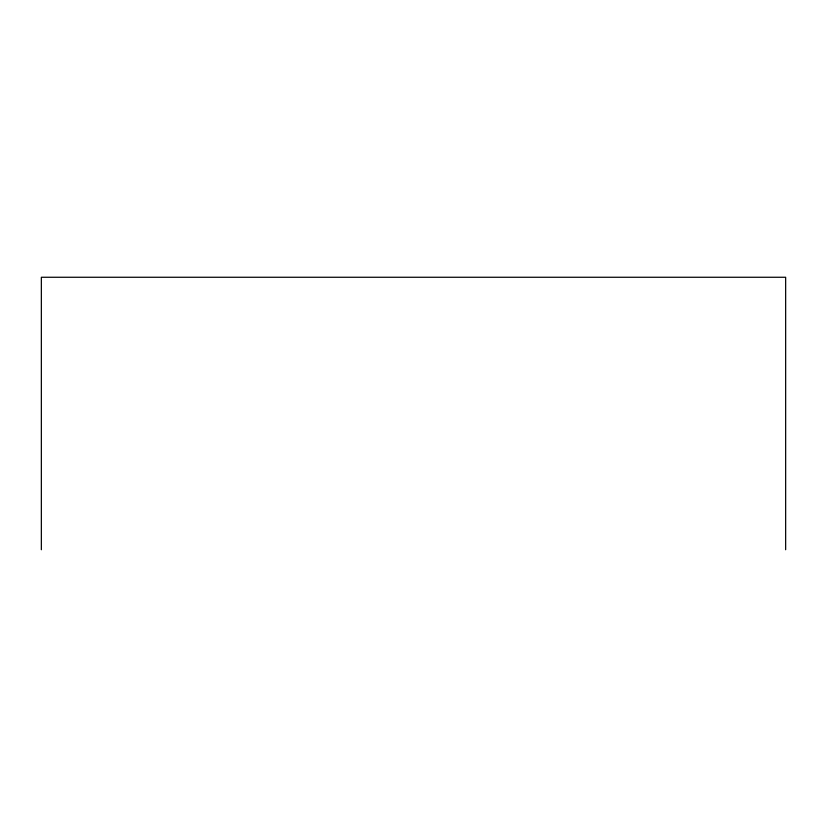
<?xml version="1.0" encoding="UTF-8"?>
<svg xmlns="http://www.w3.org/2000/svg" width="827" height="827" viewBox="0 0 827 827"><rect width="100%" height="100%" fill="white"/><g stroke="black" fill="none" stroke-linecap="round" stroke-linejoin="round"><path stroke-width="1.24" d="M785.65 549.738L785.65 277.262L41.35 277.262L41.35 549.738"/></g></svg>
